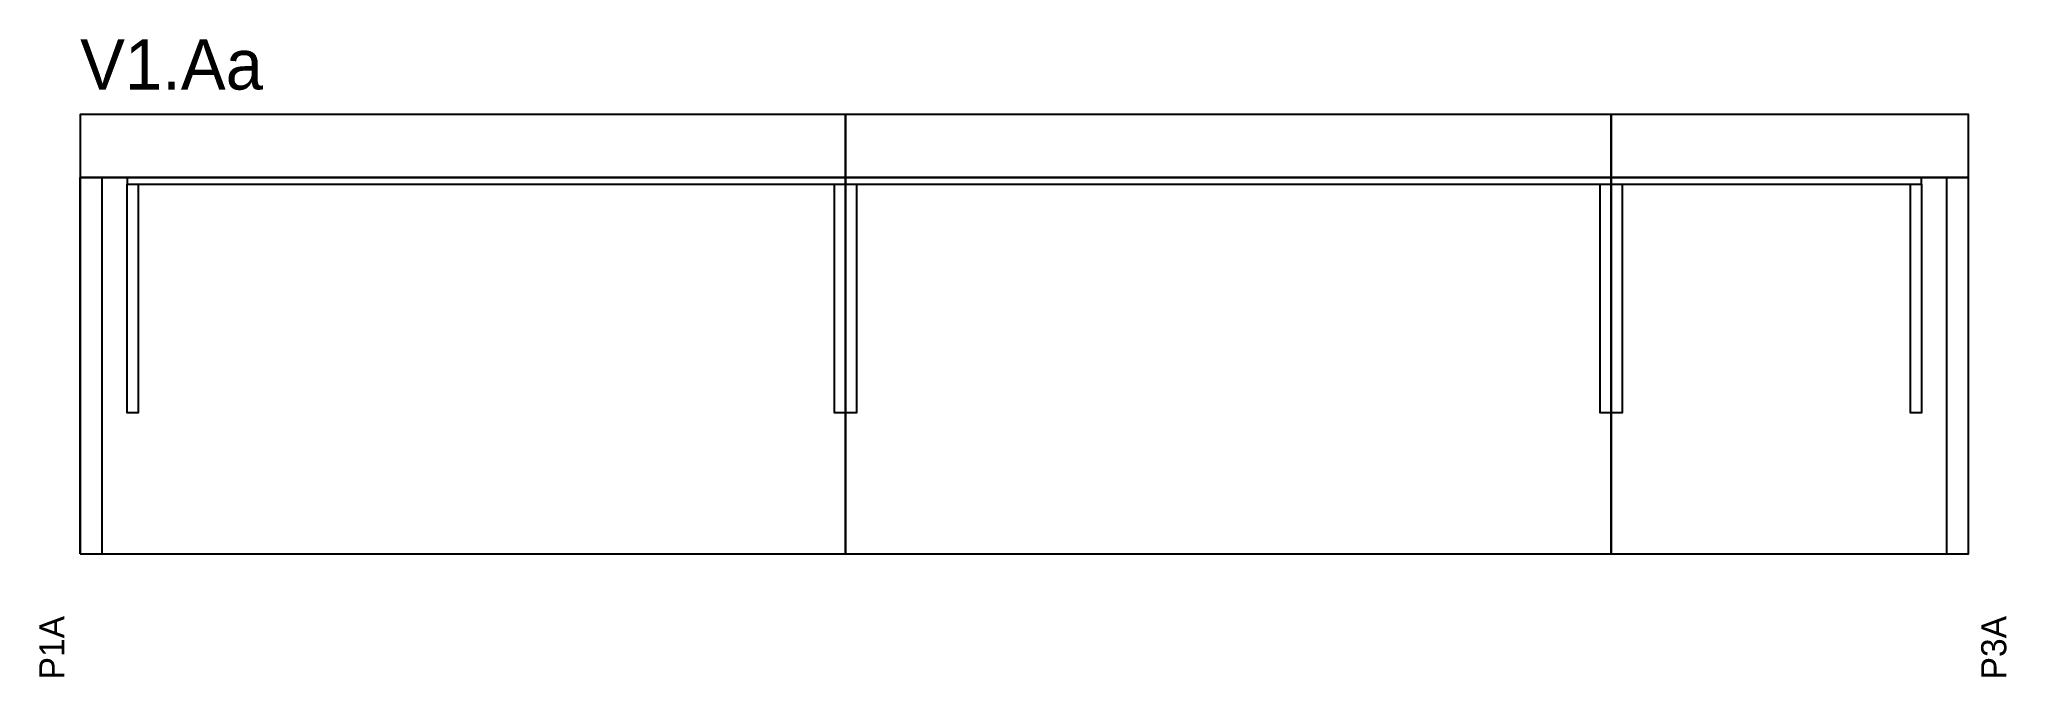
# Model space of a CAD drawing. Header units: metres. Extents: x 6263 to 6890, y 629 to 832.
import ezdxf

# ---------------------------------------------------------------- set-up
doc = ezdxf.new("R2010")
doc.units = ezdxf.units.M
for name, color, linetype in [('5', 5, 'Continuous'), ('COTA', 241, 'Continuous'), ('NOMENCLATURA', 7, 'Continuous'), ('Painéis', 200, 'Continuous'), ('SARR_2.2x3.5', 40, 'Continuous'), ('SARR_2.2x7', 40, 'Continuous')]:
    doc.layers.add(name, color=color, linetype=linetype)

msp = doc.modelspace()

# ---------------------------------------------------------------- linework, layer by layer
at = {"layer": 'COTA'}
for points in [[(6275.8, 788), (6519.8, 788), (6519.8, 808), (6275.8, 808), (6275.8, 788)], [(6519.8, 788), (6763.8, 788), (6763.8, 808), (6519.8, 808), (6519.8, 788)], [(6763.8, 788), (6877.8, 788), (6877.8, 808), (6763.8, 808), (6763.8, 788)]]:
    msp.add_lwpolyline(points, dxfattribs=at)
at = {"layer": 'Painéis'}
for points in [[(6275.8, 668), (6275.8, 788)], [(6275.8, 788), (6519.8, 788)], [(6275.8, 668), (6519.8, 668), (6519.8, 788), (6275.8, 788), (6275.8, 668)], [(6519.8, 668), (6519.8, 788)], [(6519.8, 788), (6763.8, 788)], [(6519.8, 668), (6763.8, 668), (6763.8, 788), (6519.8, 788), (6519.8, 668)], [(6763.8, 668), (6763.8, 788)], [(6763.8, 788), (6877.8, 788)], [(6763.8, 668), (6877.8, 668), (6877.8, 788), (6763.8, 788), (6763.8, 668)], [(6877.8, 668), (6877.8, 788)], [(6275.8, 668), (6519.8, 668)], [(6519.8, 668), (6763.8, 668)], [(6763.8, 668), (6877.8, 668)]]:
    msp.add_lwpolyline(points, dxfattribs=at)
at = {"layer": 'SARR_2.2x3.5'}
for points in [[(6290.8, 785.8), (6294.3, 785.8), (6294.3, 713), (6290.8, 713)], [(6516.3, 785.8), (6519.8, 785.8), (6519.8, 713), (6516.3, 713)], [(6519.8, 785.8), (6523.3, 785.8), (6523.3, 713), (6519.8, 713)], [(6760.3, 785.8), (6763.8, 785.8), (6763.8, 713), (6760.3, 713)], [(6763.8, 785.8), (6767.3, 785.8), (6767.3, 713), (6763.8, 713)], [(6859.3, 785.8), (6862.8, 785.8), (6862.8, 713), (6859.3, 713)]]:
    msp.add_lwpolyline(points, close=True, dxfattribs=at)
at = {"layer": 'SARR_2.2x7'}
for points in [[(6282.8, 668), (6282.8, 788)], [(6870.8, 668), (6870.8, 788)]]:
    msp.add_lwpolyline(points, dxfattribs=at)
for points in [[(6290.8, 785.8), (6519.8, 785.8), (6519.8, 788), (6290.8, 788)], [(6519.8, 785.8), (6763.8, 785.8), (6763.8, 788), (6519.8, 788)], [(6763.8, 785.8), (6862.8, 785.8), (6862.8, 788), (6763.8, 788)]]:
    msp.add_lwpolyline(points, close=True, dxfattribs=at)

# ---------------------------------------------------------------- texts
at = {"layer": '5'}
for s, p in [('P1A', (6270.8, 628)), ('P3A', (6889.8, 628))]:
    msp.add_text(s, height=8, rotation=90, dxfattribs=at).set_placement(p)
at = {"layer": 'NOMENCLATURA'}
msp.add_text('V1.Aa', height=16, dxfattribs=at).set_placement((6275.8, 816))

doc.saveas('drawing.dxf')
